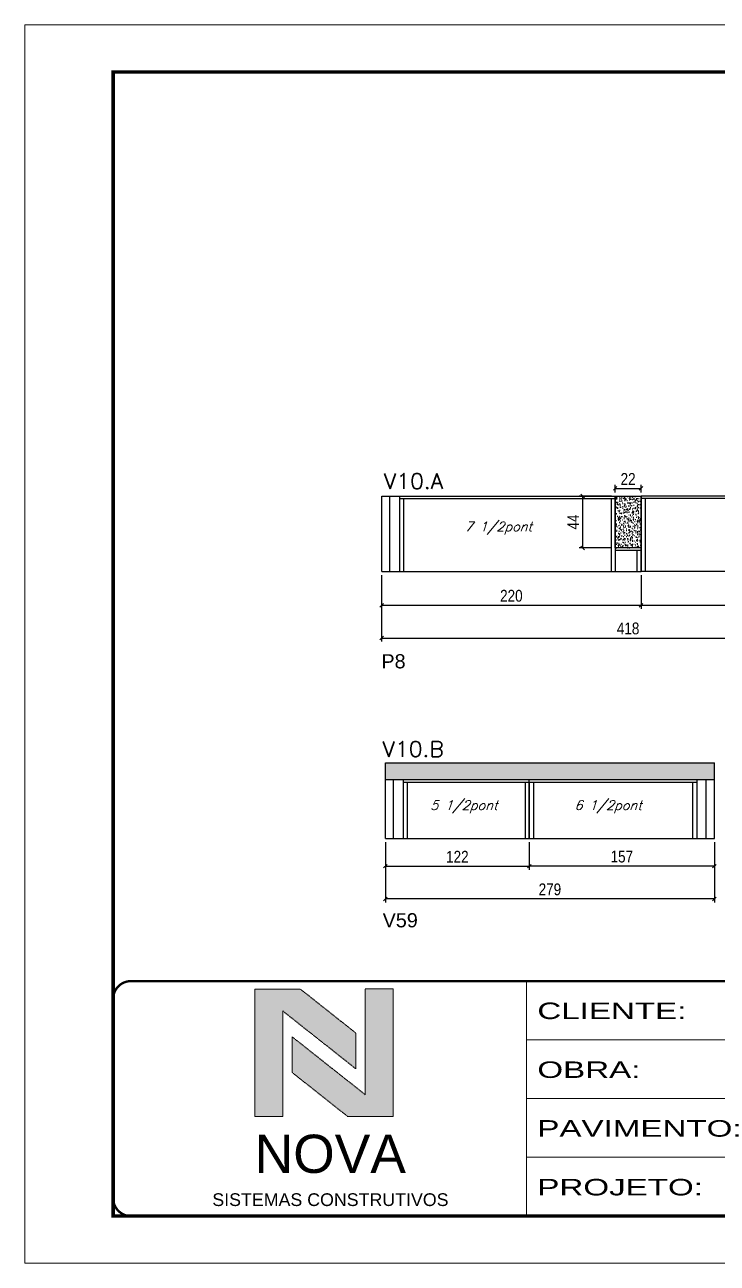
# Model space of a CAD drawing. Header units: millimetres. Extents: x 2921 to 9246, y 316 to 11751.
# Drawn here: x 7676 to 8263, y 7207 to 8257 of the extents above; entities that cross this region are included whole.
import ezdxf

# ---------------------------------------------------------------- set-up
doc = ezdxf.new("R2010")
doc.units = ezdxf.units.MM
doc.linetypes.add('CONTINUO', pattern=[0])
doc.linetypes.add('DASHED', pattern=[0.75, 0.5, -0.25])
for name, color, linetype in [('1', 3, 'Continuous'), ('5', 5, 'Continuous'), ('COTA', 241, 'Continuous'), ('Painéis', 200, 'Continuous'), ('SARR_2.2x7', 40, 'Continuous'), ('SARR_3.5x7', 81, 'Continuous'), ('texto', 7, 'Continuous')]:
    doc.layers.add(name, color=color, linetype=linetype)
for name, color, linetype, lineweight in [('CARIMBO-LEGENDA', 75, 'Continuous', 15), ('Folhas', 255, 'Continuous', 9), ('SARRAFO DE PRESSAO', 251, 'DASHED', 9), ('Texto Seção', 7, 'Continuous', 15)]:
    doc.layers.add(name, color=color, linetype=linetype, lineweight=lineweight)
doc.styles.add('arial', font='arial.ttf')
doc.styles.add('COTA TECNICA', font='techl___.ttf', dxfattribs={"height": 10})
doc.styles.add('REGUA-120', font='ROMANS.shx', dxfattribs={"height": 15})
doc.styles.add('Romans', font='romans.shx')
doc.styles.get("Standard").update_dxf_attribs({"font": 'arial.ttf'})
doc.styles.add('Tecnologia', font='')
doc.styles.get('Tecnologia').set_extended_font_data('Forgotten Futurist')
doc.dimstyles.new('PAINEL', dxfattribs={"dimtxt": 10, "dimasz": 3, "dimexe": 3, "dimexo": 3, "dimgap": 3, "dimtad": 1, "dimdec": 1, "dimzin": 12, "dimdsep": 46, "dimtxsty": 'COTA TECNICA', "dimblk1": 'OBLIQUE', "dimblk2": 'OBLIQUE', "dimsah": 1, "dimcen": 0.9, "dimclrd": 4, "dimclre": 4, "dimclrt": 240, "dimadec": 1, "dimazin": 3, "dimtfac": 1, "dimtdec": 1, "dimtmove": 0, "dimatfit": 3, "dimfxl": 1, "dimtolj": 1, "dimtzin": 12, "dimarcsym": 0})

# ---------------------------------------------------------------- blocks, each defined once
blk = doc.blocks.new('A$C64660E27')
at = {"layer": 'COTA', "true_color": 0x1a1a1a}
h = blk.add_hatch(color=250, dxfattribs=at)
h.dxf.hatch_style = 1
h.paths.add_polyline_path([(185.4, -11.6), (142.4, -11.6), (142.4, -131.6), (168.8, -131.6), (168.8, -32.2), (237.7, -86.7), (237.7, -53)])
at = {"layer": 'COTA'}
h = blk.add_hatch(color=20, dxfattribs=at)
h.dxf.hatch_style = 1
h.paths.add_polyline_path([(273, -11.4), (246.6, -11.4), (246.6, -111.1), (177.7, -56.6), (177.7, -90.2), (230, -131.6), (273, -131.6)])
for p, q in [((142.4, -131.6), (142.4, -11.6)), ((142.4, -11.6), (185.4, -11.6)), ((185.4, -11.6), (237.7, -53)), ((273, -11.4), (246.6, -11.4)), ((246.6, -111.1), (246.6, -11.4)), ((273, -11.4), (273, -131.6)), ((168.8, -32.2), (237.7, -86.7)), ((168.8, -131.6), (168.8, -32.2)), ((246.6, -111.1), (177.7, -56.6)), ((177.7, -90.2), (177.7, -56.6)), ((237.7, -86.7), (237.7, -53)), ((230, -131.6), (177.7, -90.2)), ((142.4, -131.6), (168.8, -131.6)), ((273, -131.6), (230, -131.6))]:
    blk.add_line(p, q)
at = {"layer": 'CARIMBO-LEGENDA', "color": 7, "linetype": 'Continuous', "ltscale": 100, "style": 'arial'}
blk.add_text('NOVA', height=36, dxfattribs=at).set_placement((142.4, -184.8))
at = {"layer": 'CARIMBO-LEGENDA', "color": 7, "linetype": 'Continuous', "style": 'arial'}
blk.add_text('SISTEMAS CONSTRUTIVOS', height=12, dxfattribs=at).set_placement((102.5, -216))
blk = doc.blocks.new('9999999999')
at = {"color": 30, "linetype": 'CONTINUO'}
for p, q in [((98564.6, 34230.2), (98564.6, 34429.4)), ((98564.6, 34379.6), (99584, 34379.6)), ((98564.6, 34329.8), (99488, 34329.8)), ((98564.6, 34280), (99488, 34280))]:
    blk.add_line(p, q, dxfattribs=at)
at = {"color": 30, "linetype": 'CONTINUO', "const_width": 2}
blk.add_lwpolyline([(99584, 34230.2), (99584, 34414.4, 0.414214), (99569, 34429.4), (98229, 34429.4, 0.414214), (98214, 34414.4), (98214, 34245.2, 0.414214), (98229, 34230.2), (99584, 34230.2)], format="xyb", dxfattribs=at)
at = {"layer": 'Folhas'}
blk.add_lwpolyline([(98139, 34190.2), (99624, 34190.2), (99624, 35240.2), (98139, 35240.2)], close=True, dxfattribs=at)
at = {"layer": 'Folhas', "color": 30, "const_width": 3}
blk.add_lwpolyline([(98214, 34230.2), (99584, 34230.2), (99584, 35200.2), (98214, 35200.2)], close=True, dxfattribs=at)
at = {"xscale": 0.9, "yscale": 0.9, "zscale": 0.9}
blk.add_blockref('A$C64660E27', (98205.8, 34433.1), dxfattribs=at)
at = {"layer": 'Folhas', "color": 7, "style": 'Tecnologia', "width": 1.5}
for s, p in [('CLIENTE:', (98573.7, 34397.2)), ('OBRA:', (98573.7, 34347.3)), ('PAVIMENTO:', (98573.7, 34297.5)), ('PROJETO:', (98573.7, 34247.7))]:
    blk.add_text(s, height=14, dxfattribs=at).set_placement(p)
blk = doc.blocks.new('_Oblique')
at = {"layer": '1', "color": 0, "lineweight": -2}
blk.add_line((-0.5, -0.5), (0.5, 0.5), dxfattribs=at)
blk = doc.blocks.new('*D721')
at = {"layer": 'COTA', "color": 4, "linetype": 'ByBlock', "lineweight": -2, "transparency": 16777216}
for p, q in [((7978.8, 7790.8), (7978.8, 7734.4)), ((8396.8, 7790.8), (8396.8, 7734.4)), ((7978.8, 7737.4), (8396.8, 7737.4))]:
    blk.add_line(p, q, dxfattribs=at)
at = {"layer": 'Defpoints', "color": 0, "linetype": 'ByBlock', "transparency": 16777216}
for p in [(7978.8, 7793.8), (8396.8, 7793.8), (8396.8, 7737.4)]:
    blk.add_point(p, dxfattribs=at)
at = {"layer": 'COTA', "color": 4, "linetype": 'ByBlock', "lineweight": -2, "transparency": 16777216, "xscale": 3, "yscale": 3, "zscale": 3, "rotation": 180}
blk.add_blockref('_Oblique', (7978.8, 7737.4), dxfattribs=at)
at = {"layer": 'COTA', "color": 4, "linetype": 'ByBlock', "lineweight": -2, "transparency": 16777216, "xscale": 3, "yscale": 3, "zscale": 3}
blk.add_blockref('_Oblique', (8396.8, 7737.4), dxfattribs=at)
at = {"layer": 'COTA', "color": 240, "linetype": 'ByBlock', "transparency": 16777216, "insert": (8187.8, 7745.5), "char_height": 10, "attachment_point": 5, "style": 'COTA TECNICA'}
blk.add_mtext('\\A1;418', dxfattribs=at)
blk = doc.blocks.new('*D1134')
at = {"layer": 'COTA', "color": 4, "lineweight": -2, "transparency": 16777216}
for p, q in [((8198.8, 7790.8), (8198.8, 7762.1)), ((8396.8, 7790.8), (8396.8, 7762.1)), ((8396.8, 7765.1), (8198.8, 7765.1))]:
    blk.add_line(p, q, dxfattribs=at)
at = {"layer": 'Defpoints', "color": 0, "transparency": 16777216}
for p in [(8198.8, 7793.8), (8396.8, 7793.8), (8198.8, 7765.1)]:
    blk.add_point(p, dxfattribs=at)
at = {"layer": 'COTA', "color": 4, "lineweight": -2, "transparency": 16777216, "xscale": 3, "yscale": 3, "zscale": 3, "rotation": 180}
blk.add_blockref('_Oblique', (8198.8, 7765.1), dxfattribs=at)
at = {"layer": 'COTA', "color": 4, "lineweight": -2, "transparency": 16777216, "xscale": 3, "yscale": 3, "zscale": 3}
blk.add_blockref('_Oblique', (8396.8, 7765.1), dxfattribs=at)
at = {"layer": 'COTA', "color": 240, "transparency": 16777216, "insert": (8297.8, 7773.2), "char_height": 10, "attachment_point": 5, "style": 'COTA TECNICA'}
blk.add_mtext('\\A1;198 ', dxfattribs=at)
blk = doc.blocks.new('*D744')
at = {"layer": 'COTA', "color": 4, "lineweight": -2, "transparency": 16777216}
for p, q in [((7978.8, 7790.8), (7978.8, 7762.1)), ((8198.8, 7790.8), (8198.8, 7762.1)), ((8198.8, 7765.1), (7978.8, 7765.1))]:
    blk.add_line(p, q, dxfattribs=at)
at = {"layer": 'Defpoints', "color": 0, "transparency": 16777216}
for p in [(7978.8, 7793.8), (8198.8, 7793.8), (7978.8, 7765.1)]:
    blk.add_point(p, dxfattribs=at)
at = {"layer": 'COTA', "color": 4, "lineweight": -2, "transparency": 16777216, "xscale": 3, "yscale": 3, "zscale": 3, "rotation": 180}
blk.add_blockref('_Oblique', (7978.8, 7765.1), dxfattribs=at)
at = {"layer": 'COTA', "color": 4, "lineweight": -2, "transparency": 16777216, "xscale": 3, "yscale": 3, "zscale": 3}
blk.add_blockref('_Oblique', (8198.8, 7765.1), dxfattribs=at)
at = {"layer": 'COTA', "color": 240, "transparency": 16777216, "insert": (8088.8, 7773.2), "char_height": 10, "attachment_point": 5, "style": 'COTA TECNICA'}
blk.add_mtext('\\A1;220', dxfattribs=at)
blk = doc.blocks.new('*D1145')
at = {"layer": 'COTA', "color": 4, "lineweight": -2, "transparency": 16777216}
for p, q in [((8173.8, 7857.8), (8146.3, 7857.8)), ((8149.3, 7813.8), (8149.3, 7857.8)), ((8173.8, 7813.8), (8146.3, 7813.8))]:
    blk.add_line(p, q, dxfattribs=at)
at = {"layer": 'Defpoints', "color": 0, "transparency": 16777216}
for p in [(8149.3, 7857.8), (8176.8, 7857.8), (8176.8, 7813.8)]:
    blk.add_point(p, dxfattribs=at)
at = {"layer": 'COTA', "color": 4, "lineweight": -2, "transparency": 16777216, "xscale": 3, "yscale": 3, "zscale": 3}
for p, rotation in [((8149.3, 7857.8), 90), ((8149.3, 7813.8), 270)]:
    blk.add_blockref('_Oblique', p, dxfattribs=dict(at, rotation=rotation))
at = {"layer": 'COTA', "color": 240, "transparency": 16777216, "insert": (8141.3, 7835.8), "char_height": 10, "attachment_point": 5, "rotation": 90, "style": 'COTA TECNICA'}
blk.add_mtext('\\A1;44', dxfattribs=at)
blk = doc.blocks.new('*D1146')
at = {"layer": 'COTA', "color": 4, "lineweight": -2, "transparency": 16777216}
for p, q in [((8176.8, 7860.8), (8176.8, 7867.3)), ((8198.8, 7860.8), (8198.8, 7867.3)), ((8176.8, 7864.3), (8198.8, 7864.3))]:
    blk.add_line(p, q, dxfattribs=at)
at = {"layer": 'Defpoints', "color": 0, "transparency": 16777216}
for p in [(8176.8, 7857.8), (8198.8, 7864.3), (8198.8, 7857.8)]:
    blk.add_point(p, dxfattribs=at)
at = {"layer": 'COTA', "color": 4, "lineweight": -2, "transparency": 16777216, "xscale": 3, "yscale": 3, "zscale": 3, "rotation": 180}
blk.add_blockref('_Oblique', (8176.8, 7864.3), dxfattribs=at)
at = {"layer": 'COTA', "color": 4, "lineweight": -2, "transparency": 16777216, "xscale": 3, "yscale": 3, "zscale": 3}
blk.add_blockref('_Oblique', (8198.8, 7864.3), dxfattribs=at)
at = {"layer": 'COTA', "color": 240, "transparency": 16777216, "insert": (8187.8, 7872.3), "char_height": 10, "attachment_point": 5, "style": 'COTA TECNICA'}
blk.add_mtext('\\A1;22', dxfattribs=at)
blk = doc.blocks.new('*D748')
at = {"layer": 'COTA', "color": 4, "linetype": 'ByBlock', "lineweight": -2, "transparency": 16777216}
for p, q in [((7982, 7564.5), (7982, 7541)), ((8104, 7564.5), (8104, 7541)), ((7982, 7544), (8104, 7544))]:
    blk.add_line(p, q, dxfattribs=at)
at = {"layer": 'Defpoints', "color": 0, "linetype": 'ByBlock', "transparency": 16777216}
for p in [(7982, 7567.5), (8104, 7567.5), (8104, 7544)]:
    blk.add_point(p, dxfattribs=at)
at = {"layer": 'COTA', "color": 4, "linetype": 'ByBlock', "lineweight": -2, "transparency": 16777216, "xscale": 3, "yscale": 3, "zscale": 3, "rotation": 180}
blk.add_blockref('_Oblique', (7982, 7544), dxfattribs=at)
at = {"layer": 'COTA', "color": 4, "linetype": 'ByBlock', "lineweight": -2, "transparency": 16777216, "xscale": 3, "yscale": 3, "zscale": 3}
blk.add_blockref('_Oblique', (8104, 7544), dxfattribs=at)
at = {"layer": 'COTA', "color": 240, "linetype": 'ByBlock', "transparency": 16777216, "insert": (8043, 7552), "char_height": 10, "width": 165.595, "attachment_point": 5, "style": 'COTA TECNICA'}
blk.add_mtext('\\A1;122 ', dxfattribs=at)
blk = doc.blocks.new('*D749')
at = {"layer": 'COTA', "color": 4, "lineweight": -2, "transparency": 16777216}
for p, q in [((8104, 7564.5), (8104, 7541)), ((8261, 7564.5), (8261, 7541)), ((8261, 7544), (8104, 7544))]:
    blk.add_line(p, q, dxfattribs=at)
at = {"layer": 'Defpoints', "color": 0, "transparency": 16777216}
for p in [(8104, 7567.5), (8261, 7567.5), (8104, 7544)]:
    blk.add_point(p, dxfattribs=at)
at = {"layer": 'COTA', "color": 4, "lineweight": -2, "transparency": 16777216, "xscale": 3, "yscale": 3, "zscale": 3, "rotation": 180}
blk.add_blockref('_Oblique', (8104, 7544), dxfattribs=at)
at = {"layer": 'COTA', "color": 4, "lineweight": -2, "transparency": 16777216, "xscale": 3, "yscale": 3, "zscale": 3}
blk.add_blockref('_Oblique', (8261, 7544), dxfattribs=at)
at = {"layer": 'COTA', "color": 240, "transparency": 16777216, "insert": (8182.5, 7552.1), "char_height": 10, "attachment_point": 5, "style": 'COTA TECNICA'}
blk.add_mtext('\\A1;157', dxfattribs=at)
blk = doc.blocks.new('*D750')
at = {"layer": 'Defpoints', "color": 0, "transparency": 16777216}
for p in [(7982, 7567.5), (8261, 7567.5), (7982, 7516.2)]:
    blk.add_point(p, dxfattribs=at)
at = {"layer": 'Painéis', "color": 4, "lineweight": -2, "transparency": 16777216}
for p, q in [((7982, 7564.5), (7982, 7513.2)), ((8261, 7564.5), (8261, 7513.2)), ((8261, 7516.2), (7982, 7516.2))]:
    blk.add_line(p, q, dxfattribs=at)
at = {"layer": 'Painéis', "color": 4, "lineweight": -2, "transparency": 16777216, "xscale": 3, "yscale": 3, "zscale": 3, "rotation": 180}
blk.add_blockref('_Oblique', (7982, 7516.2), dxfattribs=at)
at = {"layer": 'Painéis', "color": 4, "lineweight": -2, "transparency": 16777216, "xscale": 3, "yscale": 3, "zscale": 3}
blk.add_blockref('_Oblique', (8261, 7516.2), dxfattribs=at)
at = {"layer": 'Painéis', "color": 240, "lineweight": 5, "transparency": 16777216, "insert": (8121.5, 7524.3), "char_height": 10, "attachment_point": 5, "style": 'COTA TECNICA'}
blk.add_mtext('\\A1;279', dxfattribs=at)

msp = doc.modelspace()

# ---------------------------------------------------------------- hatches: boundary and pattern name
at = {"layer": 'COTA', "linetype": 'ByBlock'}
h = msp.add_hatch(dxfattribs=at)
h.set_pattern_fill('AR-CONC', color=256, scale=0.03)
h.set_pattern_definition([(50, (6150.109, -8697.997), (5.4655401, -0.4781726), [0.5715, -6.2865]), (355, (6150.109, -8697.997), (-1.0573026, 5.7317054), [0.4572, -5.0292175]), (100.451445, (6150.5645, -8698.037), (4.4082374, 5.2535326), [0.4857003, -5.3427073]), (46.1842, (6150.109, -8696.473), (8.1323712, -1.2612698), [0.85725, -9.42975]), (96.63556, (6150.787, -8696.578), (7.122124, 7.4227837), [0.7285507, -8.0140682]), (351.18415, (6150.109, -8696.473), (7.122124, 7.4227837), [0.685799, -7.543792]), (21, (6150.871, -8696.854), (4.5484317, -3.067956), [0.5715, -6.2865]), (326, (6150.871, -8696.854), (1.8540609, 5.525639), [0.4572, -5.0292]), (71.451445, (6151.25, -8697.11), (6.4024926, 2.457683), [0.4857003, -5.3426981]), (37.5, (6150.109, -8697.9972), (0.0926581, 2.53665117), [0, -4.96824, 0, -5.1054, 0, -5.04825]), (7.5, (6150.109, -8697.9972), (2.00458988, 3.00541724), [0, -2.91084, 0, -4.85394, 0, -1.92405]), (327.5, (6148.4098, -8697.9972), (4.06771786, -0.17186232), [0, -1.905, 0, -5.9436, 0, -7.8867]), (317.5, (6147.6478, -8697.9972), (4.44387544, 0.7627947), [0, -2.4765, 0, -3.94716, 0, -5.6007])])
h.paths.add_polyline_path([(8176.83, 7857.83), (8176.83, 7813.83), (8198.83, 7813.83), (8198.83, 7857.83)])
h = msp.add_hatch(dxfattribs=at)
h.set_pattern_fill('AR-CONC', color=256, scale=0.03)
h.set_pattern_definition([(50, (6295.2595, -8924.3237), (5.4655401, -0.4781726), [0.5715, -6.2865]), (355, (6295.2595, -8924.3237), (-1.0573026, 5.7317054), [0.4572, -5.0292175]), (100.451445, (6295.715, -8924.3635), (4.4082374, 5.2535326), [0.4857003, -5.3427073]), (46.1842, (6295.2595, -8922.8), (8.1323712, -1.2612698), [0.85725, -9.42975]), (96.63556, (6295.937, -8922.905), (7.122124, 7.4227837), [0.7285507, -8.0140682]), (351.18415, (6295.2595, -8922.8), (7.122124, 7.4227837), [0.685799, -7.543792]), (21, (6296.0215, -8923.1807), (4.5484317, -3.067956), [0.5715, -6.2865]), (326, (6296.0215, -8923.1807), (1.8540609, 5.525639), [0.4572, -5.0292]), (71.451445, (6296.4005, -8923.4363), (6.4024926, 2.457683), [0.4857003, -5.3426981]), (37.5, (6295.2595, -8924.3237), (0.0926581, 2.53665117), [0, -4.96824, 0, -5.1054, 0, -5.04825]), (7.5, (6295.2595, -8924.3237), (2.00458988, 3.00541724), [0, -2.91084, 0, -4.85394, 0, -1.92405]), (327.5, (6293.5602, -8924.3237), (4.06771786, -0.17186232), [0, -1.905, 0, -5.9436, 0, -7.8867]), (317.5, (6292.7982, -8924.3237), (4.44387544, 0.7627947), [0, -2.4765, 0, -3.94716, 0, -5.6007])])
h.paths.add_polyline_path([(8260.98, 7631.5), (8260.98, 7617.5), (7981.98, 7617.5), (7981.98, 7631.5)])

# ---------------------------------------------------------------- linework, layer by layer
for p, q in [((7978.83, 7857.83), (8198.83, 7857.83)), ((7978.83, 7857.83), (7978.83, 7857.83)), ((8396.83, 7857.83), (8198.83, 7857.83)), ((7981.98, 7631.5), (8260.98, 7631.5)), ((7981.98, 7617.5), (7981.98, 7631.5)), ((8260.98, 7617.5), (8260.98, 7631.5))]:
    msp.add_line(p, q, dxfattribs=at)
at = {"layer": 'Painéis', "linetype": 'ByBlock'}
for p, q in [((7978.83, 7857.83), (8176.83, 7857.83)), ((7978.83, 7793.83), (7978.83, 7857.83)), ((8396.83, 7857.83), (8198.83, 7857.83)), ((8198.83, 7793.83), (8198.83, 7857.83)), ((7978.83, 7793.83), (8198.83, 7793.83)), ((8396.83, 7793.83), (8198.83, 7793.83)), ((7981.98, 7617.5), (8260.98, 7617.5)), ((7981.98, 7567.5), (7981.98, 7617.5)), ((8103.98, 7567.5), (8103.98, 7617.5)), ((7981.98, 7567.5), (8260.98, 7567.5))]:
    msp.add_line(p, q, dxfattribs=at)
at = {"layer": 'Painéis'}
for p, q in [((8176.83, 7813.83), (8176.83, 7857.83)), ((8198.83, 7813.83), (8176.83, 7813.83)), ((8198.83, 7793.83), (8198.83, 7813.83)), ((8260.98, 7567.5), (8260.98, 7617.5))]:
    msp.add_line(p, q, dxfattribs=at)
at = {"layer": 'SARR_2.2x7', "linetype": 'Continuous'}
for p, q in [((7985.83, 7793.83), (7985.83, 7857.83)), ((7993.83, 7855.63), (8176.83, 7855.63)), ((8381.83, 7855.63), (8198.83, 7855.63)), ((8198.83, 7811.63), (8176.83, 7811.63)), ((7988.98, 7567.5), (7988.98, 7617.5)), ((7996.98, 7615.3), (8103.98, 7615.3)), ((8103.98, 7615.3), (8245.98, 7615.3)), ((8253.98, 7567.5), (8253.98, 7617.5))]:
    msp.add_line(p, q, dxfattribs=at)
at = {"layer": 'SARR_3.5x7'}
for p, q in [((7993.83, 7857.83), (7993.83, 7793.83)), ((7997.33, 7855.63), (7997.33, 7793.83)), ((8173.33, 7855.63), (8173.33, 7793.83)), ((8176.83, 7855.63), (8176.83, 7793.83)), ((8198.83, 7857.83), (8198.83, 7793.83)), ((8202.33, 7855.63), (8202.33, 7793.83)), ((8195.33, 7811.63), (8195.33, 7793.83)), ((8202.33, 7793.83), (8198.83, 7793.83)), ((7996.98, 7617.5), (7996.98, 7567.5)), ((8000.48, 7615.3), (8000.48, 7567.5)), ((8100.48, 7615.3), (8100.48, 7567.5)), ((8103.98, 7615.3), (8103.98, 7567.5)), ((8107.48, 7615.3), (8107.48, 7567.5)), ((8242.48, 7615.3), (8242.48, 7567.5)), ((8245.98, 7617.5), (8245.98, 7567.5)), ((7996.98, 7567.5), (8000.48, 7567.5)), ((8100.48, 7567.5), (8103.98, 7567.5)), ((8103.98, 7567.5), (8107.48, 7567.5))]:
    msp.add_line(p, q, dxfattribs=at)

# ---------------------------------------------------------------- block references
at = {"layer": 'SARRAFO DE PRESSAO', "color": 6, "linetype": 'ByBlock'}
msp.add_blockref('9999999999', (-90462.85, -26982.83), dxfattribs=at)

# ---------------------------------------------------------------- texts
at = {"layer": '5', "linetype": 'Continuous'}
for s, p in [('P8', (7978.61, 7711.72)), ('V59', (7979.64, 7492.16))]:
    msp.add_text(s, height=12, rotation=0.00004, dxfattribs=at).set_placement(p)
at = {"layer": 'texto', "color": 2, "char_height": 8, "attachment_point": 5, "style": 'Romans'}
for s, insert in [('{\\Q19;\\C256;7 1/2pont}', (8077.85, 7830.64)), ('{\\Q19;\\C256;5 1/2pont}', (8048.53, 7594.42)), ('{\\Q19;\\C256;6 1/2pont}', (8170.88, 7594.42))]:
    msp.add_mtext(s, dxfattribs=dict(at, insert=insert))
at = {"layer": 'Texto Seção', "style": 'REGUA-120', "width": 1.05}
for s, p in [('V10.A', (7980.68, 7864)), ('V10.B', (7979.52, 7636.82))]:
    msp.add_text(s, height=13, dxfattribs=at).set_placement(p)

# ---------------------------------------------------------------- dimensions: what is measured, and where the dimension line sits
at = {"layer": 'COTA'}
for base, p1, p2, picture, middle in [((8198.83, 7864.32), (8176.83, 7857.83), (8198.83, 7857.83), '*D1146', (8187.83, 7872.32)), ((7978.83, 7765.14), (8198.83, 7793.83), (7978.83, 7793.83), '*D744', (8088.83, 7773.24)), ((8103.98, 7543.97), (8260.98, 7567.5), (8103.98, 7567.5), '*D749', (8182.48, 7552.08))]:
    dim = msp.add_linear_dim(base=base, p1=p1, p2=p2, dimstyle='PAINEL', dxfattribs=at)
    dim.commit()
    dim.dimension.update_dxf_attribs({"geometry": picture, "text_midpoint": middle})
dim = msp.add_linear_dim(base=(8149.32, 7857.83), p1=(8176.83, 7813.83), p2=(8176.83, 7857.83), angle=90, dimstyle='PAINEL', dxfattribs=at)
dim.commit()
dim.dimension.update_dxf_attribs({"geometry": '*D1145', "text_midpoint": (8141.25, 7835.83)})
at = {"layer": 'COTA', "linetype": 'ByBlock'}
dim = msp.add_linear_dim(base=(8396.83, 7737.41), p1=(7978.83, 7793.83), p2=(8396.83, 7793.83), angle=180, dimstyle='PAINEL', dxfattribs=at)
dim.commit()
dim.dimension.update_dxf_attribs({"geometry": '*D721', "text_midpoint": (8187.83, 7745.5)})
at = {"layer": 'COTA'}
dim = msp.add_linear_dim(base=(8198.83, 7765.14), p1=(8396.83, 7793.83), p2=(8198.83, 7793.83), angle=180, text='<> ', dimstyle='PAINEL', dxfattribs=at)
dim.commit()
dim.dimension.update_dxf_attribs({"geometry": '*D1134', "text_midpoint": (8297.83, 7765.14), "dimtype": 160})
at = {"layer": 'COTA', "linetype": 'ByBlock'}
dim = msp.add_linear_dim(base=(8103.98, 7543.97), p1=(7981.98, 7567.5), p2=(8103.98, 7567.5), text='<> ', dimstyle='PAINEL', dxfattribs=at)
dim.commit()
dim.dimension.update_dxf_attribs({"geometry": '*D748', "text_midpoint": (8042.98, 7543.97), "dimtype": 160})
at = {"layer": 'Painéis', "lineweight": 5}
dim = msp.add_linear_dim(base=(7981.98, 7516.24), p1=(8260.98, 7567.5), p2=(7981.98, 7567.5), angle=180, dimstyle='PAINEL', dxfattribs=at)
dim.commit()
dim.dimension.update_dxf_attribs({"geometry": '*D750', "text_midpoint": (8121.48, 7524.34)})

doc.saveas('drawing.dxf')
